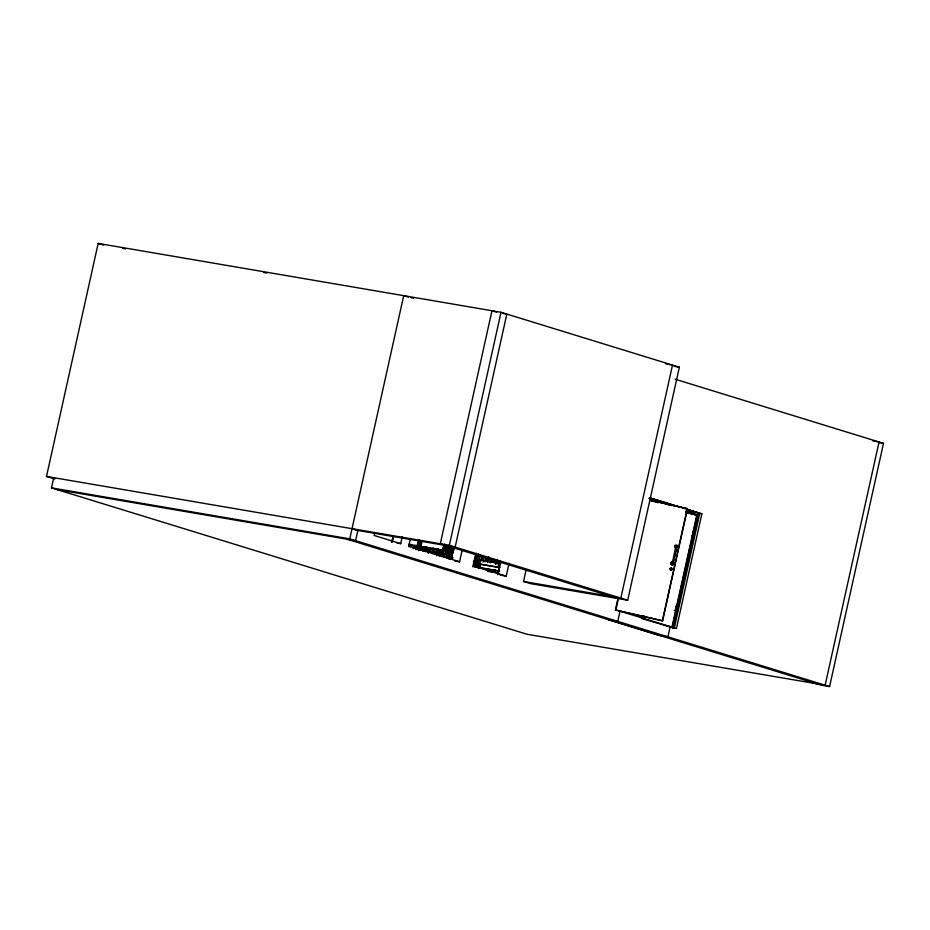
<?xml version="1.0" encoding="UTF-8"?>
<svg xmlns="http://www.w3.org/2000/svg" width="930" height="930" viewBox="0 0 930 930"><rect width="100%" height="100%" fill="white"/><g stroke="black" fill="none" stroke-linecap="round" stroke-linejoin="round"><path stroke-width="1.4" d="M420.965 546.84L442.331 550.606L444.342 545.038M699.744 513.441L687.363 509.582L699.744 513.441L674.297 628.18L673.436 628.029M670.112 569.741L670.239 568.335L671.623 568.091M671.274 569.672C669.019 569.079 672.762 567.87 671.262 569.683M671.913 563.952L671.704 563.289M672.099 562.999L672.018 563.255M671.402 570.241L672.216 569.381L671.832 568.288M672.843 563.429L671.983 563.359M672.983 563.626L671.797 562.999M675.68 546.968L675.529 546.131M676.749 546.642L675.564 546.015M675.715 606.558L676.296 605.779M440.32 556.349L439.134 556.024L441.076 550.397M54.812 478.997L46.5 476.439L98.162 243.416L501.003 312.294L679.353 367.199L627.692 600.222L530.391 583.587L523.544 581.471L526.043 570.171M872.91 440.948L879.048 441.994L825.131 685.212L526.833 634.213L51.487 487.878L53.742 477.683M675.04 379.184L883.5 443.366L829.583 686.584L349.773 538.865L403.701 295.659L408.351 297.089M374.825 532.669L374.186 535.494L400.702 543.655L402.272 536.575M392.1 542.19L393.355 536.517M410.328 539.051L408.747 546.131L459.571 561.778L462.082 550.444M408.863 546.666L409.467 543.922M410.351 546.898L410.944 544.213M413.048 548.816L413.664 546.061M414.803 547.851L415.361 545.352M417.524 548.956L418.442 544.852M419.209 544.178L418.872 545.712L419.558 545.922M418.674 550.711L419.802 544.794M420.616 550.246L421.523 546.108M422.871 551.106L423.708 547.351M424.034 551.118L424.94 547.073M425.417 549.63L426.021 546.887M425.475 551.595L426.393 547.398M426.231 551.199L427.149 547.073M427.405 551.688L428.3 547.654M427.661 551.653L428.277 548.921M428.219 553.327L429.323 548.305M429.962 552.362L430.892 548.165M431.567 553.408L432.787 547.898M432.694 553.606L433.915 548.096M435.089 549.735L434.194 553.769L446.516 557.57M436.042 553.536L436.949 549.432M436.065 554.175L437.286 548.677M436.879 555.745L438.402 548.863M438.623 554.117L439.239 551.327M439.797 549.525L438.681 554.536L453.015 557.849M443.11 554.885L444.354 549.305M445.052 554.42L446.272 548.909M446.179 554.617L447.702 547.735M627.692 600.222L449.341 545.317L501.003 312.294M446.76 557.791L448.702 549.014M447.609 555.071L448.83 549.595M447.876 557.988L449.969 548.561M449.55 555.187L450.771 549.688M449.597 557.163L451.457 548.781M450.666 555.384L452.201 548.502M451.248 558.57L453.34 549.142M451.283 558.895L453.794 547.561M452.108 555.838L453.317 550.362M472.8 566.928L475.276 555.756M476.358 553.327L473.533 566.079L506.222 576.147L509.047 563.394M475.114 559.558L476.021 555.431M474.707 567.184L475.311 564.44L476.439 564.638L475.835 567.37M475.695 562.743L477.485 554.664M476.544 560.011L477.462 555.908M477.09 561.685L478.764 554.152M477.555 565.707L476.869 565.487L477.206 563.964L477.892 564.173M477.299 567.695L480.089 555.129M478.485 568.207L479.403 564.068M480.45 561.767L481.67 556.256M479.613 568.393L480.531 564.266L474.393 563.266M495.597 572.473L480.089 567.695L480.531 564.266M481.88 560.581L482.786 556.454M483.065 562.127L484.263 556.745M484.925 561.894L485.832 557.791M486.355 560.72L486.96 557.988M487.494 562.476L488.738 556.884M489.424 562.662L490.331 558.558M490.54 562.859L491.459 558.756M492.307 561.848L492.923 559.058M493.935 562.778L494.539 560.023M495.051 562.976L495.667 560.22M496.19 563.65L497.027 559.883M496.492 563.417L497.097 560.685M494.911 572.264L495.411 570.032M498.48 565.521L499.41 561.336M499.55 563.743L500.166 560.988M497.631 574.67L500.456 561.929M498.131 572.985L500.038 564.371M499.166 569.799L499.352 567.486M617.567 600.094L615.381 609.975L662.613 620.822L620.705 611.324M618.415 598.571L615.904 609.906L676.424 628.54L701.859 513.813L649.593 497.713M617.753 621.368L620.008 611.173M642.27 615.555L641.63 618.45L674.308 628.169M643.13 618.706L643.746 615.904M643.223 618.671L643.851 615.834M672.344 562.72L675.796 546.677M670.518 570.16L671.007 567.974M673.134 562.906L676.819 546.608M673.204 562.917L676.726 547.026L675.61 546.991M675.168 562.72L674.669 565.673M662.613 620.822L687.479 508.629L649.942 500.119M667.938 636.817L670.205 626.622L666.519 625.995M671.89 627.552L696.779 515.313L685.84 511.942M674.169 610.289L675.657 610.568L677.331 604.709M692.211 538.296L692.908 532.309L693.699 532.483M672.216 627.645L697.198 514.953L686.073 511.593M698.105 515.057L673.029 627.785L698.105 515.057L685.584 511.268M675.587 609.162L675.831 609.069M417.233 549.735L420.314 540.656M422.627 550.653L423.952 546.759M441.692 556.663L445.656 544.98M498.224 564.952L499.55 561.057M391.518 541.923L393.309 536.75M391.763 541.853L393.657 536.378M414.954 548.316L415.733 546.061M415.687 549.63L419.093 539.784M419 540.714L417.093 546.212L409.014 544.91M419.965 550.362L421.139 546.991M421.092 550.56L422.255 547.177M440.309 556.256L444.447 544.12M495.609 564.487L497.166 559.988M497.132 563.557L497.91 561.302M676.691 546.805L676.656 546.108M670.065 568.579L672.181 569.393M676.54 546.445L675.866 546.015L675.901 546.921M675.866 546.015L676.529 546.549M676.529 546.817L675.924 546.875L676.238 546.003M672.03 563.138L672.727 563.069M672.623 563.847L671.937 563.731L672.355 563.045M697.105 514.988L698.012 515.092M696.779 515.313L685.759 511.988M672.588 564.115L671.983 564.092M693.559 532.483L692.885 532.309L693.501 532.495M692.92 533.495L692.78 533.471M692.629 534.715L692.641 534.773M692.583 535.959L692.106 535.831M692.106 537.052L692.42 537.18M691.688 538.249L692.42 538.4L691.804 538.203M676.959 604.663L677.598 604.826M677.075 605.837L676.796 605.883M676.621 607.034L677.075 607.197M676.889 608.336L676.145 608.197L676.749 608.267M676.656 609.522L675.843 609.324M675.54 610.522L676.168 610.673M676.749 605.779L677.156 605.86M675.831 609.383L676.342 609.534M122.632 248.403L125.492 248.891M263.922 272.56L266.771 273.048M410.944 297.693L413.792 298.181M502.944 313.422L506.827 314.084L455.165 547.107L355.4 530.042M666.043 363.979L672.506 365.095L620.845 598.106L523.544 581.471M674.18 366.315L679.353 367.199M879.222 442.634L883.5 443.366M698.883 513.244L701.859 513.813M46.5 476.439L449.341 545.317M419.093 541.923L421.778 542.388M444.877 546.34L454.293 547.944M418.43 541.911L421.127 542.364M444.215 546.317L454.968 548.154M418.651 543.992L421.348 544.457M444.017 548.305L449.539 549.165L444.063 547.479M443.645 548.363L446.342 548.816M418.64 544.364L421.325 544.817M444.424 548.77L447.109 549.223M418.209 544.41L420.906 544.875M444.005 548.816L446.691 549.281M447.342 550.572L443.308 549.886L443.994 550.095M479.183 556.117L486.564 557.279M408.805 544.364L415.943 545.596M419.883 546.259L441.297 549.932M397.017 543.027L400.702 543.655M417.837 549.386L420.686 549.874M424.975 550.606L452.085 555.245M474.916 559.151L480.624 560.127M483.484 560.604L500.607 563.534M51.487 487.878L349.773 538.865M57.3 489.668L355.597 540.656L357.852 530.472L352.04 528.682M473.417 561.336L478.799 562.255M452.596 557.907L445.877 556.756L448.539 557.582M474.347 561.627L479.729 562.545M474.323 561.987L479.706 562.906M478.718 563.859L499.863 567.474M448.609 558.86L451.294 559.314M480.833 564.359L499.654 567.579M473.975 563.324L479.903 564.429M473.951 563.685L479.334 564.603M478.904 564.661L473.533 563.743L476.439 564.638M454.654 560.941L459.571 561.778M476.869 565.487L479.566 565.952M480.089 567.695L498.91 570.915M480.392 567.904L499.596 571.125M494.086 572.124L498.945 572.95M487.727 571.334L492.017 572.066M500.084 575.089L506.222 576.147M617.834 621.345L608.511 619.752L659.254 635.376L668.589 636.969M829.583 686.584L820.981 685.108L346.995 539.191M496.608 312.178L491.958 310.748L440.297 543.759L618.648 598.676M98.162 243.416L103.707 245.125M650.221 498.143L674.982 505.769L649.361 497.992M648.966 498.492L653.092 499.759M658.591 501.456L670.972 505.269M688.851 510.768L692.978 512.046M652 499.631L659.114 501.735M667.124 504.293L671.483 505.548M658.022 502.712L649.686 500.212L687.27 508.71L662.346 620.822M686.956 512.57L691.095 513.837M443.901 546.887L454.328 549.979M418.93 542.423L421.662 543.271M438.925 554.768L448.516 557.721M674.727 546.143A1.453 1.442 70.3 0 0 676.575 547.851A1.453 1.442 70.3 0 0 677.121 545.399A1.453 1.442 70.3 0 0 674.727 546.143M670.96 563.127A1.453 1.442 70.3 0 0 672.809 564.836A1.453 1.442 70.3 0 0 673.355 562.383A1.453 1.442 70.3 0 0 670.96 563.127A1.453 1.442 70.3 0 0 672.739 564.859A1.453 1.442 70.3 0 0 673.285 562.406A1.453 1.442 70.3 0 0 670.902 563.15"/></g></svg>
